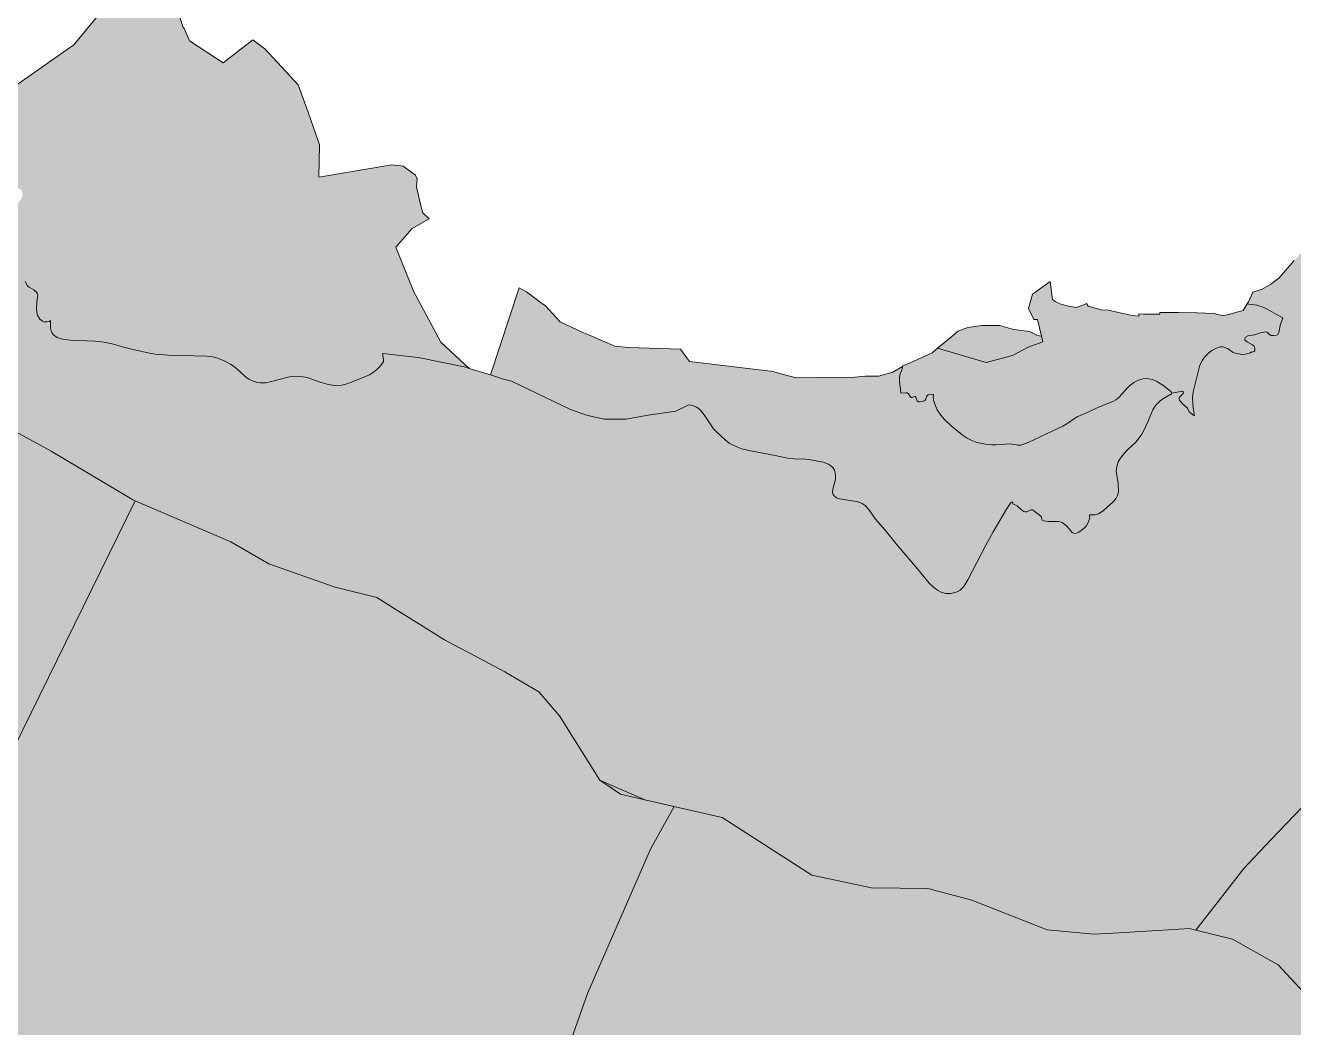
# Model space of a CAD drawing. Header units: metres. Extents: x 541853 to 549675, y 1832829 to 1845715.
# Drawn here: x 545333 to 546346, y 1841364 to 1842165 of the extents above; entities that cross this region are included whole.
import ezdxf

# ---------------------------------------------------------------- set-up
doc = ezdxf.new("R2010")
doc.units = ezdxf.units.M
doc.header["$MEASUREMENT"] = 0
doc.layers.add('1', color=7, linetype='Continuous', lineweight=0)

msp = doc.modelspace()

# ---------------------------------------------------------------- hatches: boundary and pattern name
at = {"layer": '1', "linetype": 'Continuous', "lineweight": 0}
for color, points in [(107, [(546186.93, 1841438.715), (546149.43, 1841442.135), (546089.22, 1841466.015), (546054, 1841475.105), (546009.12, 1841475.675), (545961.39, 1841485.905), (545889.81, 1841531.955), (545827.89, 1841546.175), (545808.57, 1841550.72), (545792.07, 1841561.865), (545759.7, 1841613.255), (545743.14, 1841632.515), (545715.93, 1841648.535), (545687.58, 1841663.625), (545679.24, 1841668.05), (545667.87, 1841674.095), (545648.58, 1841686.095), (545625.51, 1841700.48), (545624.4, 1841701.185), (545618.82, 1841704.65), (545613.66, 1841707.86), (545580.42, 1841716.065), (545578.77, 1841716.65), (545527.35, 1841734.875), (545496.93, 1841752.575), (545420.52, 1841785.245), (545419.2, 1841785.8), (545353.35, 1841825.085), (545299.65, 1841854.395), (545283.63, 1841870.505), (545280.45, 1841873.7), (545269.89, 1841884.335), (545261.85, 1841894.145), (545262.27, 1841894.58), (545264.04, 1841898.255), (545264.7, 1841900.595), (545264.22, 1841901.855), (545262.81, 1841903.415), (545262, 1841905.125), (545261.28, 1841907.945), (545261.73, 1841908.875), (545263.23, 1841909.565), (545270.01, 1841910.63), (545271.99, 1841911.395), (545273.22, 1841912.46), (545276.28, 1841915.955), (545277.09, 1841917.095), (545278.08, 1841919.36), (545279.07, 1841920.065), (545279.76, 1841920.17), (545281.38, 1841919.81), (545285.91, 1841916.84), (545290.02, 1841923.905), (545294.43, 1841929.425), (545296.5, 1841933.955), (545298.48, 1841937.075), (545299.59, 1841940.015), (545300.58, 1841944.665), (545301.75, 1841947.965), (545305.59, 1841955.615), (545307.81, 1841958.195), (545309.34, 1841959.38), (545315.43, 1841961.045), (545317.2, 1841962.065), (545319.93, 1841964.495), (545320.92, 1841963.19), (545321.88, 1841962.785), (545327.28, 1841962.365), (545331.72, 1841961.525), (545332.56, 1841960.655), (545334.57, 1841957.13), (545335.98, 1841956.05), (545339.64, 1841953.995), (545341.65, 1841951.985), (545342.49, 1841950.725), (545342.82, 1841949.6), (545342.01, 1841944.29), (545341.74, 1841939.415), (545341.89, 1841935.575), (545342.43, 1841933.79), (545344.44, 1841930.565), (545346.6, 1841928.885), (545347.8, 1841928.465), (545350.32, 1841928.315), (545352.18, 1841928.765), (545352.84, 1841929.32), (545352.84, 1841924.775), (545352.96, 1841923.365), (545353.56, 1841921.055), (545354.34, 1841919.405), (545355.45, 1841917.98), (545358.36, 1841915.925), (545362.65, 1841914.485), (545368.59, 1841913.765), (545388.63, 1841912.85), (545395.8, 1841912.07), (545402.13, 1841910.795), (545411.61, 1841908.11), (545420.1, 1841906.04), (545431.98, 1841903.37), (545436.57, 1841902.605), (545447.31, 1841901.765), (545477.67, 1841900.895), (545482.29, 1841900.385), (545485.11, 1841899.785), (545491.86, 1841897.28), (545497.35, 1841894.25), (545501.52, 1841891.04), (545508.54, 1841884.575), (545511.51, 1841882.43), (545514.93, 1841880.855), (545518.2, 1841879.97), (545520.57, 1841879.655), (545524.86, 1841879.73), (545529.84, 1841880.555), (545542.68, 1841884.215), (545545.89, 1841884.785), (545550.27, 1841884.965), (545554.74, 1841884.5), (545558.07, 1841883.78), (545567.73, 1841880.435), (545574.96, 1841878.32), (545580.3, 1841877.585), (545585.64, 1841877.795), (545589.03, 1841878.53), (545593.38, 1841880), (545603.34, 1841884.005), (545607.84, 1841886.12), (545611.02, 1841888.115), (545613.72, 1841890.215), (545616.54, 1841892.945), (545618.37, 1841895.27), (545618.94, 1841896.65), (545619.03, 1841898.12), (545618.31, 1841902.965), (545646.78, 1841899.92), (545684.85, 1841892.045), (545687.67, 1841891.16), (545704.59, 1841885.865), (545715.06, 1841882.595), (545721.42, 1841881.035), (545761.41, 1841861.715), (545768.43, 1841858.31), (545781.21, 1841853.615), (545795.52, 1841850.51), (545813.04, 1841850.54), (545830.5, 1841853.705), (545840.01, 1841855.055), (545852.73, 1841856.87), (545863.02, 1841861.97), (545865.06, 1841861.625), (545867.37, 1841860.935), (545869.47, 1841860.035), (545872.26, 1841858.085), (545875.47, 1841854.125), (545882.94, 1841842.89), (545885.1, 1841840.445), (545892.06, 1841833.89), (545895.33, 1841831.475), (545898.06, 1841829.915), (545901.45, 1841828.37), (545905.56, 1841826.945), (545910.93, 1841825.535), (545932.17, 1841821.485), (545941.89, 1841819.385), (545947.08, 1841818.71), (545956.35, 1841818.53), (545960.7, 1841818.08), (545970.48, 1841816.19), (545974.68, 1841814.63), (545976.45, 1841813.46), (545978.19, 1841811.795), (545979.42, 1841809.875), (545980.14, 1841807.745), (545980.38, 1841805.495), (545980.2, 1841802.51), (545978.25, 1841794.605), (545978.04, 1841792.175), (545978.55, 1841790.225), (545979.24, 1841789.175), (545981.19, 1841787.705), (545983.5, 1841786.895), (545998.53, 1841784.375), (546001.53, 1841783.205), (546004.11, 1841781.48), (546006.87, 1841778.435), (546012.33, 1841770.575), (546020.07, 1841761.845), (546028.8, 1841750.79), (546045.84, 1841730.99), (546055.14, 1841719.425), (546058.8, 1841715.9), (546061.86, 1841713.71), (546064.89, 1841712.105), (546068.34, 1841711.145), (546072.48, 1841711.175), (546077.49, 1841712.495), (546079.83, 1841713.845), (546082.77, 1841716.83), (546086.07, 1841722.155), (546100.35, 1841749.665), (546106.32, 1841760.555), (546117.03, 1841778.705), (546120.09, 1841783.295), (546120.99, 1841784.075), (546122.1, 1841784.045), (546122.13, 1841782.935), (546125.49, 1841781.27), (546129.24, 1841777.775), (546130.92, 1841776.665), (546131.97, 1841776.395), (546133.23, 1841776.425), (546136.56, 1841778.075), (546137.7, 1841777.94), (546138.48, 1841777.535), (546144.54, 1841772.975), (546144.87, 1841772.375), (546145.17, 1841770.29), (546145.62, 1841769.645), (546146.7, 1841769.12), (546150.54, 1841768.67), (546158.46, 1841768.595), (546159.66, 1841768.49), (546161.55, 1841767.875), (546165.06, 1841765.325), (546169.53, 1841760.015), (546171.33, 1841759.205), (546172.89, 1841759.325), (546174.75, 1841760.135), (546176.79, 1841761.425), (546179.13, 1841763.375), (546180.57, 1841764.995), (546182.22, 1841767.815), (546183.39, 1841770.905), (546183.57, 1841772.195), (546183.42, 1841772.735), (546183.27, 1841774.07), (546187.95, 1841773.965), (546190.62, 1841774.97), (546194.13, 1841777.355), (546197.67, 1841780.355), (546201.6, 1841783.865), (546204.24, 1841786.895), (546205.8, 1841789.58), (546206.61, 1841792.31), (546206.22, 1841799.165), (546204.75, 1841808.885), (546205.08, 1841812.695), (546206.31, 1841816.385), (546208.14, 1841819.265), (546210.75, 1841822.76), (546213.81, 1841826.12), (546220.5, 1841832.525), (546225.12, 1841838.435), (546226.83, 1841841.525), (546230.01, 1841848.485), (546233.04, 1841856.135), (546234, 1841858.115), (546236.19, 1841861.475), (546239.88, 1841865.255), (546242.55, 1841867.1), (546247.65, 1841869.965), (546248.91, 1841870.865), (546249.21, 1841871.45), (546257.52, 1841872.815), (546258.27, 1841872.5), (546258.33, 1841871.6), (546258.12, 1841871.075), (546255.66, 1841868.675), (546254.97, 1841867.565), (546254.88, 1841866.935), (546255.18, 1841865.735), (546257.58, 1841862.93), (546261.57, 1841859.315), (546262.86, 1841856.525), (546266.79, 1841853.525), (546267.36, 1841853.3), (546266.37, 1841857.905), (546265.8, 1841862.63), (546265.71, 1841867.865), (546266.25, 1841872.53), (546271.47, 1841893.785), (546273.51, 1841897.82), (546275.31, 1841900.04), (546278.94, 1841903.805), (546281.1, 1841905.545), (546285.33, 1841907.615), (546288.12, 1841908.395), (546290.22, 1841908.305), (546291.57, 1841907.9), (546293.52, 1841906.925), (546298.11, 1841903.97), (546299.82, 1841903.31), (546303.75, 1841902.485), (546306.57, 1841902.365), (546309.18, 1841902.785), (546311.79, 1841903.7), (546312.75, 1841904.345), (546313.68, 1841904.195), (546314.85, 1841904.72), (546315.42, 1841905.575), (546315.57, 1841906.745), (546315.3, 1841908.005), (546314.55, 1841909.205), (546313.53, 1841910.105), (546309.24, 1841912.355), (546307.5, 1841913.735), (546307.35, 1841914.965), (546308.07, 1841916.135), (546309.9, 1841917.29), (546315.3, 1841917.875), (546319.89, 1841919.615), (546323.88, 1841920.365), (546325.35, 1841920.14), (546327.18, 1841918.22), (546328.62, 1841917.455), (546330.36, 1841917.335), (546332.82, 1841917.755), (546333.81, 1841918.28), (546334.65, 1841919.78), (546335.82, 1841925.525), (546337.71, 1841931.585), (546332.79, 1841934.165), (546325.23, 1841938.635), (546322.17, 1841940.105), (546316.95, 1841941.74), (546310.59, 1841942.61), (546309.36, 1841942.685), (546310.44, 1841944.455), (546313.95, 1841952.195), (546321.27, 1841954.475), (546328.2, 1841958.435), (546334.92, 1841963.655), (546346.98, 1841977.305), (546354.87, 1841986.305), (546364.59, 1841996.295), (546375.03, 1842008.415), (546383.94, 1842002.745), (546396.54, 1841997.375), (546410.52, 1841996.625), (546424.83, 1842014.865), (546425.64, 1842016.515), (546428.55, 1842020.7), (546432.63, 1842027.075), (546429.15, 1842030.825), (546424.95, 1842034.53), (546425.19, 1842035.565), (546426.33, 1842035.385), (546430.11, 1842034.005), (546435.15, 1842031.305), (546436.23, 1842032.34), (546444.24, 1842041.7), (546451.86, 1842053.19), (546458.52, 1842061.245), (546462.09, 1842070.125), (546466.92, 1842076.005), (546474.66, 1842082.71), (546480.57, 1842087.675), (546483.9, 1842093.165), (546479.61, 1842096.96), (546474.6, 1842097.845), (546470.55, 1842098.715), (546461.82, 1842101.7), (546455.94, 1842107.235), (546452.67, 1842108.84), (546447.15, 1842109.26), (546444.63, 1842106.74), (546446.67, 1842147.795), (546450.06, 1842147.135), (546455.61, 1842147.825), (546462.42, 1842157.26), (546473.22, 1842154.365), (546476.01, 1842164.055), (546470.79, 1842170.34), (546471.48, 1842172.005), (546472.53, 1842178.065), (546470.94, 1842189.36), (546470.91, 1842195.765), (546474.3, 1842207.825), (546476.34, 1842213.135), (546479.13, 1842221.055), (546488.85, 1842224.955), (546496.38, 1842227.175), (546504.51, 1842228.045), (546511.47, 1842227.925), (546516.99, 1842230.565), (546519.06, 1842232.68), (546523.17, 1842235.83), (546527.79, 1842243.675), (546529.17, 1842254.64), (546591.54, 1842260.94), (546603.18, 1842260.565), (546614.55, 1842262.995), (546632.19, 1842267.825), (546648.87, 1842275.805), (546661.68, 1842280.41), (546675.96, 1842284.835), (546691.44, 1842288.81), (546706.5, 1842295.455), (546719.34, 1842301.65), (546734.82, 1842310.725), (546750.96, 1842320.25), (546773.4, 1842334.965), (546793.53, 1842344.85), (546811.14, 1842350.775), (546825.87, 1842355.275), (546844.32, 1842359.235), (546855.09, 1842361.395), (546853.74, 1842357.735), (546840.81, 1842322.305), (546749.94, 1842116.985), (546647.28, 1842000), (546595.86, 1841917.59), (546503.19, 1841809.785), (546457.32, 1841736.675), (546409.65, 1841661.795), (546397.59, 1841639.13), (546393.96, 1841626.95), (546383.97, 1841593.635), (546374.88, 1841568.615), (546353.28, 1841540.19), (546328.26, 1841514.045), (546306.69, 1841491.29), (546297.33, 1841479.305), (546268.23, 1841441.985), (546263.07, 1841443.26), (546246.54, 1841442.27), (546237.48, 1841441.73), (546206.7, 1841439.9)]), (92, [(545580.3, 1841877.585), (545574.96, 1841878.32), (545567.73, 1841880.435), (545558.07, 1841883.78), (545554.74, 1841884.5), (545550.27, 1841884.965), (545545.89, 1841884.785), (545542.68, 1841884.215), (545529.84, 1841880.555), (545524.86, 1841879.73), (545520.57, 1841879.655), (545518.2, 1841879.97), (545514.93, 1841880.855), (545511.51, 1841882.43), (545508.54, 1841884.575), (545501.52, 1841891.04), (545497.35, 1841894.25), (545491.86, 1841897.28), (545485.11, 1841899.785), (545482.29, 1841900.385), (545477.67, 1841900.895), (545447.31, 1841901.765), (545436.57, 1841902.605), (545431.98, 1841903.37), (545420.1, 1841906.04), (545411.61, 1841908.11), (545402.13, 1841910.795), (545395.8, 1841912.07), (545388.63, 1841912.85), (545368.59, 1841913.765), (545362.65, 1841914.485), (545358.36, 1841915.925), (545355.45, 1841917.98), (545354.34, 1841919.405), (545353.56, 1841921.055), (545352.96, 1841923.365), (545352.84, 1841924.775), (545352.84, 1841929.32), (545352.18, 1841928.765), (545350.32, 1841928.315), (545347.8, 1841928.465), (545346.6, 1841928.885), (545344.44, 1841930.565), (545342.43, 1841933.79), (545341.89, 1841935.575), (545341.74, 1841939.415), (545342.01, 1841944.29), (545342.82, 1841949.6), (545342.49, 1841950.725), (545341.65, 1841951.985), (545339.64, 1841953.995), (545335.98, 1841956.05), (545334.57, 1841957.13), (545332.56, 1841960.655), (545331.72, 1841961.525), (545327.28, 1841962.365), (545321.88, 1841962.785), (545320.92, 1841963.19), (545319.93, 1841964.495), (545320.35, 1841966.175), (545322.3, 1841969.445), (545322.27, 1841970.375), (545321.01, 1841970.525), (545314.35, 1841967.63), (545313.42, 1841967.555), (545312.97, 1841968.095), (545312.97, 1841972.265), (545312.73, 1841974.635), (545311.89, 1841976.42), (545310.48, 1841977.515), (545308.86, 1841978.295), (545307.39, 1841978.385), (545304.06, 1841978.1), (545304.63, 1841978.565), (545305.02, 1841979.465), (545305.56, 1841982.36), (545305.5, 1841985.48), (545304.66, 1841993.34), (545304.72, 1841995.365), (545305.14, 1841997.255), (545305.8, 1841998.695), (545313.15, 1842007.575), (545320.17, 1842014.535), (545324.82, 1842020.67), (545328.54, 1842025.095), (545329.5, 1842026.475), (545330.16, 1842027.9), (545330.61, 1842030.24), (545330.61, 1842031.53), (545329.8, 1842033.63), (545328.69, 1842034.545), (545327.52, 1842034.875), (545321.43, 1842035.175), (545317.23, 1842036.165), (545315.34, 1842036.885), (545312.43, 1842038.46), (545310.51, 1842040.095), (545309.43, 1842041.595), (545308.02, 1842045.135), (545306.67, 1842051.075), (545306.01, 1842056.07), (545305.47, 1842064.08), (545305.02, 1842067.26), (545304.27, 1842070.38), (545302.86, 1842074.07), (545301.33, 1842076.59), (545299.2, 1842079.245), (545297.4, 1842081), (545295.96, 1842082.11), (545294.97, 1842082.485), (545296.11, 1842083.235), (545297.7, 1842085.125), (545300.64, 1842090.075), (545302.23, 1842093.99), (545304.78, 1842102.705), (545305.86, 1842105.285), (545307.33, 1842107.73), (545309.52, 1842109.785), (545313.12, 1842112.08), (545314.8, 1842113.175), (545318.46, 1842116.325), (545321.7, 1842114.885), (545371.5, 1842149.835), (545398.26, 1842182.055), (545399.34, 1842183.015), (545432.82, 1842194.325), (545441.7, 1842190.425), (545445.39, 1842188.805), (545452.86, 1842182.685), (545458.92, 1842163.875), (545459.88, 1842163.065), (545463.93, 1842153.18), (545490.81, 1842135.465), (545514.75, 1842153.825), (545524.14, 1842146.655), (545550.99, 1842118.005), (545558.76, 1842096.06), (545567.22, 1842072.225), (545568, 1842070.005), (545567.31, 1842044.055), (545625.69, 1842053.82), (545627.55, 1842053.595), (545634.69, 1842052.755), (545644.62, 1842045.615), (545646.06, 1842042.645), (545645.55, 1842036.435), (545649.12, 1842020.085), (545650.38, 1842015.585), (545655.63, 1842010.785), (545642.01, 1842003), (545628.99, 1841988), (545643, 1841953.005), (545664.99, 1841911.995), (545687.67, 1841891.16), (545684.85, 1841892.045), (545646.78, 1841899.92), (545618.31, 1841902.965), (545619.03, 1841898.12), (545618.94, 1841896.65), (545618.37, 1841895.27), (545616.54, 1841892.945), (545613.72, 1841890.215), (545611.02, 1841888.115), (545607.84, 1841886.12), (545603.34, 1841884.005), (545593.38, 1841880), (545589.03, 1841878.53), (545585.64, 1841877.795)]), (92, [(546068.34, 1841711.145), (546064.89, 1841712.105), (546061.86, 1841713.71), (546058.8, 1841715.9), (546055.14, 1841719.425), (546045.84, 1841730.99), (546028.8, 1841750.79), (546020.07, 1841761.845), (546012.33, 1841770.575), (546006.87, 1841778.435), (546004.11, 1841781.48), (546001.53, 1841783.205), (545998.53, 1841784.375), (545983.5, 1841786.895), (545981.19, 1841787.705), (545979.24, 1841789.175), (545978.55, 1841790.225), (545978.04, 1841792.175), (545978.25, 1841794.605), (545980.2, 1841802.51), (545980.38, 1841805.495), (545980.14, 1841807.745), (545979.42, 1841809.875), (545978.19, 1841811.795), (545976.45, 1841813.46), (545974.68, 1841814.63), (545970.48, 1841816.19), (545960.7, 1841818.08), (545956.35, 1841818.53), (545947.08, 1841818.71), (545941.89, 1841819.385), (545932.17, 1841821.485), (545910.93, 1841825.535), (545905.56, 1841826.945), (545901.45, 1841828.37), (545898.06, 1841829.915), (545895.33, 1841831.475), (545892.06, 1841833.89), (545885.1, 1841840.445), (545882.94, 1841842.89), (545875.47, 1841854.125), (545872.26, 1841858.085), (545869.47, 1841860.035), (545867.37, 1841860.935), (545865.06, 1841861.625), (545863.02, 1841861.97), (545852.73, 1841856.87), (545840.01, 1841855.055), (545830.5, 1841853.705), (545813.04, 1841850.54), (545795.52, 1841850.51), (545781.21, 1841853.615), (545768.43, 1841858.31), (545761.41, 1841861.715), (545721.42, 1841881.035), (545715.06, 1841882.595), (545704.59, 1841885.865), (545727.45, 1841955.675), (545733.39, 1841952.255), (545744.31, 1841944.23), (545748.6, 1841941.065), (545760.3, 1841928.315), (545778.99, 1841919.69), (545784.33, 1841917.32), (545804.04, 1841908.935), (545814.84, 1841907.825), (545856.45, 1841906.415), (545863.65, 1841896.785), (545930.37, 1841888.535), (545931.78, 1841888.16), (545949, 1841883.555), (545964.81, 1841883.915), (545995.74, 1841884.185), (546004.11, 1841885.025), (546009.09, 1841885.025), (546014.61, 1841885.025), (546026.19, 1841888.115), (546033.81, 1841892.6), (546033.48, 1841890.5), (546031.86, 1841885.925), (546031.5, 1841883.285), (546031.53, 1841880.435), (546032.31, 1841874.66), (546032.49, 1841871.45), (546036.24, 1841871.69), (546037.53, 1841871.48), (546038.64, 1841870.775), (546039.9, 1841868.585), (546040.68, 1841867.985), (546041.61, 1841867.895), (546043.44, 1841868.705), (546044.07, 1841868.69), (546044.52, 1841868.195), (546045.6, 1841865.225), (546046.32, 1841864.52), (546047.16, 1841864.295), (546049.89, 1841864.655), (546051.78, 1841865.525), (546052.56, 1841866.695), (546053.43, 1841868.885), (546054.45, 1841870.085), (546056.16, 1841870.565), (546058.59, 1841870.31), (546058.44, 1841868.435), (546058.71, 1841865.825), (546059.64, 1841862.435), (546061.68, 1841857.905), (546064.38, 1841853.75), (546067.41, 1841850.255), (546072.87, 1841845.17), (546081.54, 1841838.105), (546085.68, 1841835.345), (546089.16, 1841833.545), (546093.24, 1841832.015), (546100.32, 1841830.485), (546105.18, 1841830.02), (546108.57, 1841829.99), (546120.09, 1841830.74), (546126.36, 1841829.66), (546128.25, 1841829.765), (546130.11, 1841830.185), (546134.94, 1841832.165), (546161.97, 1841844.915), (546165.21, 1841846.745), (546171.33, 1841851.2), (546174.03, 1841852.805), (546182.79, 1841856.285), (546189.93, 1841859.87), (546202.59, 1841864.985), (546204.3, 1841866.005), (546206.97, 1841868.12), (546209.01, 1841870.145), (546212.91, 1841874.735), (546215.4, 1841877.165), (546218.79, 1841879.745), (546222.48, 1841881.785), (546225.87, 1841882.85), (546228.21, 1841883.075), (546230.58, 1841882.91), (546233.55, 1841882.16), (546237.06, 1841880.66), (546241.92, 1841877.795), (546245.52, 1841875.14), (546248.46, 1841872.425), (546249.21, 1841871.45), (546248.91, 1841870.865), (546247.65, 1841869.965), (546242.55, 1841867.1), (546239.88, 1841865.255), (546236.19, 1841861.475), (546234, 1841858.115), (546233.04, 1841856.135), (546230.01, 1841848.485), (546226.83, 1841841.525), (546225.12, 1841838.435), (546220.5, 1841832.525), (546213.81, 1841826.12), (546210.75, 1841822.76), (546208.14, 1841819.265), (546206.31, 1841816.385), (546205.08, 1841812.695), (546204.75, 1841808.885), (546206.22, 1841799.165), (546206.61, 1841792.31), (546205.8, 1841789.58), (546204.24, 1841786.895), (546201.6, 1841783.865), (546197.67, 1841780.355), (546194.13, 1841777.355), (546190.62, 1841774.97), (546187.95, 1841773.965), (546183.27, 1841774.07), (546183.42, 1841772.735), (546183.57, 1841772.195), (546183.39, 1841770.905), (546182.22, 1841767.815), (546180.57, 1841764.995), (546179.13, 1841763.375), (546176.79, 1841761.425), (546174.75, 1841760.135), (546172.89, 1841759.325), (546171.33, 1841759.205), (546169.53, 1841760.015), (546165.06, 1841765.325), (546161.55, 1841767.875), (546159.66, 1841768.49), (546158.46, 1841768.595), (546150.54, 1841768.67), (546146.7, 1841769.12), (546145.62, 1841769.645), (546145.17, 1841770.29), (546144.87, 1841772.375), (546144.54, 1841772.975), (546138.48, 1841777.535), (546137.7, 1841777.94), (546136.56, 1841778.075), (546133.23, 1841776.425), (546131.97, 1841776.395), (546130.92, 1841776.665), (546129.24, 1841777.775), (546125.49, 1841781.27), (546122.13, 1841782.935), (546122.1, 1841784.045), (546120.99, 1841784.075), (546120.09, 1841783.295), (546117.03, 1841778.705), (546106.32, 1841760.555), (546100.35, 1841749.665), (546086.07, 1841722.155), (546082.77, 1841716.83), (546079.83, 1841713.845), (546077.49, 1841712.495), (546072.48, 1841711.175)]), (53, [(546100.83, 1841895.81), (546061.86, 1841907.195), (546073.17, 1841916.585), (546078.21, 1841920.8), (546086.13, 1841923.905), (546097.29, 1841925.435), (546111.6, 1841925.39), (546118.83, 1841923.35), (546122.76, 1841922.24), (546135.48, 1841920.635), (546141.87, 1841917.5), (546144.87, 1841916.855), (546146.01, 1841912.31), (546134.22, 1841908.095), (546121.71, 1841901.405)]), (31, [(545117.34, 1841341.35), (545099.55, 1841350.26), (545100.27, 1841351.49), (545100.99, 1841353.485), (545101.35, 1841355.585), (545101.2, 1841359.515), (545100.15, 1841363.58), (545098.29, 1841368.14), (545095.71, 1841372.64), (545093.22, 1841376.135), (545091.66, 1841378.325), (545085.39, 1841386.155), (545081.28, 1841390.61), (545075.25, 1841396.565), (545071.59, 1841400.735), (545061.27, 1841414.745), (545057.58, 1841420.595), (545054.01, 1841428.11), (545048.94, 1841440.485), (545043.21, 1841451.39), (545039.67, 1841456.805), (545036.16, 1841461.515), (545032.29, 1841466.06), (545028.06, 1841470.395), (545022.3, 1841475.525), (545015.43, 1841480.775), (545008.83, 1841485.29), (544997.79, 1841492.1), (544975.02, 1841504.715), (544944.69, 1841520.735), (544931.91, 1841526.96), (544927.29, 1841529.525), (544923.51, 1841532.045), (544919.01, 1841535.66), (544914.93, 1841539.575), (544894.83, 1841561.955), (544886.91, 1841569.755), (544879.23, 1841575.875), (544872.69, 1841580.66), (544867.29, 1841584.005), (544857.99, 1841589.15), (544856.49, 1841589.975), (544850.76, 1841593.665), (544845.69, 1841597.985), (544843.14, 1841600.925), (544841.85, 1841602.755), (544839.93, 1841606.265), (544838.46, 1841610.12), (544837.26, 1841615.505), (544836.99, 1841617.995), (544836.78, 1841623.17), (544837.02, 1841629.185), (544837.47, 1841634), (544838.73, 1841641.65), (544840.26, 1841647.83), (544845.15, 1841663.94), (544850.28, 1841684.745), (544853.25, 1841694.945), (544856.1, 1841702.865), (544859.16, 1841709.765), (544863.06, 1841716.875), (544866.66, 1841722.305), (544872.9, 1841729.97), (544879.14, 1841736.195), (544892.31, 1841747.835), (544902.18, 1841755.755), (544906.05, 1841758.53), (544913.67, 1841763), (544918.56, 1841765.325), (544922.34, 1841766.675), (544925.13, 1841767.245), (544926.99, 1841767.35), (544929.42, 1841767.155), (544932.51, 1841766.315), (544934.58, 1841765.085), (544935.66, 1841764.035), (544937.31, 1841761.725), (544948.68, 1841742.765), (544957.32, 1841727.405), (544958.49, 1841725.41), (544962.87, 1841718.015), (544978.47, 1841694.84), (544993.29, 1841669.865), (544996.56, 1841665.455), (545001.66, 1841659.515), (545006.85, 1841654.31), (545016.75, 1841645.805), (545025.48, 1841639.595), (545029.68, 1841637.24), (545033.49, 1841636.13), (545037.45, 1841635.95), (545043.24, 1841636.625), (545048.82, 1841638.035), (545052.36, 1841639.355), (545055.9, 1841641.065), (545065.65, 1841647.065), (545079.42, 1841657.085), (545086.17, 1841661.69), (545095.95, 1841668.11), (545113.65, 1841679.165), (545121.63, 1841684.955), (545134.77, 1841695.215), (545145.24, 1841704.095), (545151.21, 1841710.335), (545155.08, 1841715.195), (545158.2, 1841719.665), (545167.98, 1841736.18), (545171.25, 1841739.885), (545174.52, 1841742.705), (545178.24, 1841745.225), (545182.2, 1841747.415), (545187.21, 1841749.485), (545196.96, 1841752.44), (545201.58, 1841754.285), (545205.45, 1841756.385), (545208.21, 1841758.65), (545209.77, 1841760.465), (545211.03, 1841762.46), (545212.14, 1841764.995), (545212.71, 1841767.275), (545213.16, 1841772.645), (545212.86, 1841783.535), (545213.04, 1841787.03), (545213.82, 1841792.265), (545214.99, 1841797.65), (545217, 1841804.085), (545219.64, 1841811.09), (545223.3, 1841818.125), (545227.26, 1841823.705), (545230.26, 1841827.065), (545233.08, 1841829.795), (545239.5, 1841834.925), (545246.58, 1841839.65), (545254.68, 1841844.345), (545264.13, 1841848.845), (545264.94, 1841849.235), (545273.1, 1841852.265), (545280.18, 1841854.215), (545283.69, 1841854.77), (545287.02, 1841854.935), (545290.26, 1841854.74), (545291.58, 1841854.425), (545293.14, 1841854.83), (545294.25, 1841856.39), (545295.12, 1841856.585), (545295.72, 1841856.33), (545296.44, 1841854.8), (545297.82, 1841853.495), (545300.34, 1841852.28), (545303.7, 1841852.16), (545299.65, 1841854.38), (545299.56, 1841854.47), (545283.63, 1841870.505), (545299.65, 1841854.395), (545353.35, 1841825.085), (545419.2, 1841785.8), (545420.52, 1841785.245), (545240.04, 1841417.445)]), (31, [(545574.03, 1841202.495), (545557.29, 1841204.22), (545449.62, 1841215.275), (545338.86, 1841250.45), (545195.22, 1841302.35), (545117.34, 1841341.35), (545240.04, 1841417.445), (545420.52, 1841785.245), (545496.93, 1841752.575), (545527.35, 1841734.875), (545578.77, 1841716.65), (545580.42, 1841716.065), (545613.66, 1841707.86), (545618.82, 1841704.65), (545624.4, 1841701.185), (545625.51, 1841700.48), (545648.58, 1841686.095), (545667.87, 1841674.095), (545679.24, 1841668.05), (545687.58, 1841663.625), (545715.93, 1841648.535), (545743.14, 1841632.515), (545759.7, 1841613.255), (545792.07, 1841561.865), (545804.19, 1841553.675), (545808.57, 1841550.72), (545827.89, 1841546.175), (545851.26, 1841540.805), (545832.36, 1841506.815), (545782.17, 1841391.285), (545754.69, 1841313.465), (545661.33, 1841254.065)]), (92, [(547124.49, 1841056.125), (546989.07, 1841061.54), (546903.09, 1841088), (546883.26, 1841127.675), (546817.11, 1841121.06), (546800.55, 1841165.28), (546797.28, 1841173.98), (546737.76, 1841200.425), (546709.26, 1841272.62), (546652.68, 1841320.02), (546580.8, 1841353.665), (546577.05, 1841355.405), (546529.17, 1841328.405), (546462.54, 1841241.915), (546460.71, 1841244.9), (546408.9, 1841329.635), (546368.16, 1841377.305), (546334.08, 1841414.25), (546297.72, 1841434.725), (546268.23, 1841441.985), (546297.33, 1841479.305), (546306.69, 1841491.29), (546328.26, 1841514.045), (546353.28, 1841540.19), (546374.88, 1841568.615), (546383.97, 1841593.635), (546393.96, 1841626.95), (546474.15, 1841543.865), (546564.57, 1841450.205), (546576, 1841409.165), (546631.77, 1841390.07), (546737.19, 1841330.145), (546740.13, 1841255.73), (546842.34, 1841166.765), (546886.86, 1841149.56), (547050.21, 1841086.41)]), (53, [(545827.89, 1841546.175), (545808.57, 1841550.72), (545792.07, 1841561.865)]), (53, [(544988.52, 1840841.115), (545001.72, 1840845.42), (545001.12, 1840845.225), (544994.97, 1840846.38), (544993.2, 1840847.58), (544990.23, 1840848.48), (544986.78, 1840850.79), (544984.86, 1840853.055), (544986.87, 1840855.035), (544987.38, 1840856.1), (544987.5, 1840857.075), (544988.82, 1840856.985), (544991.22, 1840857.6), (544998.42, 1840860.99), (545007.09, 1840866.48), (545011.65, 1840870.095), (545014.17, 1840872.705), (545016.51, 1840875.945), (545022.9, 1840888.395), (545025.81, 1840892.85), (545030.19, 1840897.575), (545035.65, 1840902.015), (545041.41, 1840905.795), (545069.07, 1840921.905), (545092.65, 1840933.62), (545100.18, 1840937.145), (545109.75, 1840940.85), (545124.15, 1840945.08), (545133.18, 1840946.805), (545140.86, 1840947.255), (545145.39, 1840946.985), (545149.65, 1840946.385), (545155.32, 1840944.825), (545159.46, 1840942.665), (545166.51, 1840937.34), (545169.9, 1840935.795), (545173.56, 1840934.925), (545178.48, 1840934.415), (545183.13, 1840934.295), (545187.45, 1840934.64), (545190.84, 1840935.225), (545196.45, 1840936.905), (545201.25, 1840939.095), (545205.69, 1840941.795), (545208.78, 1840944.405), (545210.37, 1840946.22), (545219.46, 1840940.715), (545266.5, 1840987.665), (545333.25, 1840995.615), (545435.37, 1840995.84), (545568.9, 1840992.225), (545596.38, 1841000.085), (545584.41, 1841085.93), (545552.79, 1841175.645), (545557.29, 1841204.22), (545574.03, 1841202.495), (545661.33, 1841254.065), (545754.69, 1841313.465), (545782.17, 1841391.285), (545832.36, 1841506.815), (545851.26, 1841540.805), (545827.89, 1841546.175), (545889.81, 1841531.955), (545961.39, 1841485.905), (546009.12, 1841475.675), (546054, 1841475.105), (546089.22, 1841466.015), (546149.43, 1841442.135), (546186.93, 1841438.715), (546206.7, 1841439.9), (546237.48, 1841441.73), (546246.54, 1841442.27), (546263.07, 1841443.26), (546268.23, 1841441.985), (546297.72, 1841434.725), (546334.08, 1841414.25), (546368.16, 1841377.305), (546408.9, 1841329.635), (546460.71, 1841244.9), (546462.54, 1841241.915), (546439.86, 1841231.22), (546433.11, 1841224.575), (546397.74, 1841209.515), (546300.18, 1841155.905), (546194.07, 1841138.025), (546149.31, 1841103.345), (546086.94, 1841075.115), (546041.64, 1841077.35), (545979.27, 1841077.335), (545890.17, 1841052.105), (545818.14, 1841015.685), (545758.02, 1841000.085), (545747.25, 1840999.545), (545615.64, 1840993.005), (545508.69, 1840987.77), (545378.16, 1840968.66), (545281.95, 1840900.575), (545187.75, 1840898.445), (545113.35, 1840877.775), (545067, 1840864.62), (545018.01, 1840850.715)])]:
    msp.add_hatch(color=color, dxfattribs=at).paths.add_polyline_path(points)
h = msp.add_hatch(dxfattribs=at)
h.set_pattern_fill('ANSI33', color=188, scale=10, style=0)
h.paths.add_polyline_path([(546126.36, 1841829.66), (546120.09, 1841830.74), (546108.57, 1841829.99), (546105.18, 1841830.02), (546100.32, 1841830.485), (546093.24, 1841832.015), (546089.16, 1841833.545), (546085.68, 1841835.345), (546081.54, 1841838.105), (546072.87, 1841845.17), (546067.41, 1841850.255), (546064.38, 1841853.75), (546061.68, 1841857.905), (546059.64, 1841862.435), (546058.71, 1841865.825), (546058.44, 1841868.435), (546058.59, 1841870.31), (546056.16, 1841870.565), (546054.45, 1841870.085), (546053.43, 1841868.885), (546052.56, 1841866.695), (546051.78, 1841865.525), (546049.89, 1841864.655), (546047.16, 1841864.295), (546046.32, 1841864.52), (546045.6, 1841865.225), (546044.52, 1841868.195), (546044.07, 1841868.69), (546043.44, 1841868.705), (546041.61, 1841867.895), (546040.68, 1841867.985), (546039.9, 1841868.585), (546038.64, 1841870.775), (546037.53, 1841871.48), (546036.24, 1841871.69), (546032.49, 1841871.45), (546032.31, 1841874.66), (546031.53, 1841880.435), (546031.5, 1841883.285), (546031.86, 1841885.925), (546033.48, 1841890.5), (546033.81, 1841892.6), (546033.93, 1841893.245), (546036.39, 1841894.115), (546037.02, 1841894.355), (546057.66, 1841903.67), (546061.86, 1841907.195), (546100.83, 1841895.81), (546121.71, 1841901.405), (546134.22, 1841908.095), (546146.01, 1841912.31), (546144.87, 1841916.855), (546141.63, 1841930.175), (546138.72, 1841930.115), (546134.64, 1841939.025), (546137.85, 1841950.395), (546151.92, 1841960.55), (546153.81, 1841946.135), (546155.97, 1841944.56), (546160.53, 1841942.58), (546166.47, 1841940.84), (546172.8, 1841939.97), (546177.99, 1841941.71), (546180.81, 1841942.985), (546182.19, 1841940.945), (546192.75, 1841937.96), (546198.18, 1841937.705), (546217.32, 1841933.43), (546222.63, 1841932.815), (546222.78, 1841934.855), (546226.59, 1841934.405), (546232.68, 1841934.555), (546239.52, 1841934.465), (546239.55, 1841935.905), (546254.55, 1841935.965), (546269.37, 1841935.485), (546282.72, 1841935.155), (546285.9, 1841934.315), (546289.29, 1841933.4), (546292.41, 1841933.61), (546306.24, 1841937.405), (546309.36, 1841942.685), (546310.59, 1841942.61), (546316.95, 1841941.74), (546322.17, 1841940.105), (546325.23, 1841938.635), (546332.79, 1841934.165), (546337.71, 1841931.585), (546335.82, 1841925.525), (546334.65, 1841919.78), (546333.81, 1841918.28), (546332.82, 1841917.755), (546330.36, 1841917.335), (546328.62, 1841917.455), (546327.18, 1841918.22), (546325.35, 1841920.14), (546323.88, 1841920.365), (546319.89, 1841919.615), (546315.3, 1841917.875), (546309.9, 1841917.29), (546308.07, 1841916.135), (546307.35, 1841914.965), (546307.5, 1841913.735), (546309.24, 1841912.355), (546313.53, 1841910.105), (546314.55, 1841909.205), (546315.3, 1841908.005), (546315.57, 1841906.745), (546315.42, 1841905.575), (546314.85, 1841904.72), (546313.68, 1841904.195), (546312.75, 1841904.345), (546311.79, 1841903.7), (546309.18, 1841902.785), (546306.57, 1841902.365), (546303.75, 1841902.485), (546299.82, 1841903.31), (546298.11, 1841903.97), (546293.52, 1841906.925), (546291.57, 1841907.9), (546290.22, 1841908.305), (546288.12, 1841908.395), (546285.33, 1841907.615), (546281.1, 1841905.545), (546278.94, 1841903.805), (546275.31, 1841900.04), (546273.51, 1841897.82), (546271.47, 1841893.785), (546266.25, 1841872.53), (546265.71, 1841867.865), (546265.8, 1841862.63), (546266.37, 1841857.905), (546267.36, 1841853.3), (546266.79, 1841853.525), (546262.86, 1841856.525), (546261.57, 1841859.315), (546257.58, 1841862.93), (546255.18, 1841865.735), (546254.88, 1841866.935), (546254.97, 1841867.565), (546255.66, 1841868.675), (546258.12, 1841871.075), (546258.33, 1841871.6), (546258.27, 1841872.5), (546257.52, 1841872.815), (546249.21, 1841871.45), (546248.46, 1841872.425), (546245.52, 1841875.14), (546241.92, 1841877.795), (546237.06, 1841880.66), (546233.55, 1841882.16), (546230.58, 1841882.91), (546228.21, 1841883.075), (546225.87, 1841882.85), (546222.48, 1841881.785), (546218.79, 1841879.745), (546215.4, 1841877.165), (546212.91, 1841874.735), (546209.01, 1841870.145), (546206.97, 1841868.12), (546204.3, 1841866.005), (546202.59, 1841864.985), (546189.93, 1841859.87), (546182.79, 1841856.285), (546174.03, 1841852.805), (546171.33, 1841851.2), (546165.21, 1841846.745), (546161.97, 1841844.915), (546134.94, 1841832.165), (546130.11, 1841830.185), (546128.25, 1841829.765)])

# ---------------------------------------------------------------- linework, layer by layer
at = {"layer": '1', "color": 7, "linetype": 'Continuous', "lineweight": 0, "flags": 128}
for points in [[(545452.86, 1842182.685), (545458.92, 1842163.875), (545459.88, 1842163.065), (545463.93, 1842153.18), (545490.81, 1842135.465), (545514.75, 1842153.825), (545524.14, 1842146.655), (545550.99, 1842118.005), (545558.76, 1842096.06), (545567.22, 1842072.225), (545568, 1842070.005), (545567.31, 1842044.055), (545625.69, 1842053.82), (545627.55, 1842053.595), (545634.69, 1842052.755), (545644.62, 1842045.615), (545646.06, 1842042.645), (545645.55, 1842036.435), (545649.12, 1842020.085), (545650.38, 1842015.585), (545655.63, 1842010.785), (545642.01, 1842003), (545628.99, 1841988), (545643, 1841953.005), (545664.99, 1841911.995), (545687.67, 1841891.16), (545684.85, 1841892.045), (545646.78, 1841899.92), (545618.31, 1841902.965), (545619.03, 1841898.12), (545618.94, 1841896.65), (545618.37, 1841895.27), (545616.54, 1841892.945), (545613.72, 1841890.215), (545611.02, 1841888.115), (545607.84, 1841886.12), (545603.34, 1841884.005), (545593.38, 1841880), (545589.03, 1841878.53), (545585.64, 1841877.795), (545580.3, 1841877.585), (545574.96, 1841878.32), (545567.73, 1841880.435), (545558.07, 1841883.78), (545554.74, 1841884.5), (545550.27, 1841884.965), (545545.89, 1841884.785), (545542.68, 1841884.215), (545529.84, 1841880.555), (545524.86, 1841879.73), (545520.57, 1841879.655), (545518.2, 1841879.97), (545514.93, 1841880.855), (545511.51, 1841882.43), (545508.54, 1841884.575), (545501.52, 1841891.04), (545497.35, 1841894.25), (545491.86, 1841897.28), (545485.11, 1841899.785), (545482.29, 1841900.385), (545477.67, 1841900.895), (545447.31, 1841901.765), (545436.57, 1841902.605), (545431.98, 1841903.37), (545420.1, 1841906.04), (545411.61, 1841908.11), (545402.13, 1841910.795), (545395.8, 1841912.07), (545388.63, 1841912.85), (545368.59, 1841913.765), (545362.65, 1841914.485), (545358.36, 1841915.925), (545355.45, 1841917.98), (545354.34, 1841919.405), (545353.56, 1841921.055), (545352.96, 1841923.365), (545352.84, 1841924.775), (545352.84, 1841929.32), (545352.18, 1841928.765), (545350.32, 1841928.315), (545347.8, 1841928.465), (545346.6, 1841928.885), (545344.44, 1841930.565), (545342.43, 1841933.79), (545341.89, 1841935.575), (545341.74, 1841939.415), (545342.01, 1841944.29), (545342.82, 1841949.6), (545342.49, 1841950.725), (545341.65, 1841951.985), (545339.64, 1841953.995), (545335.98, 1841956.05), (545334.57, 1841957.13), (545332.56, 1841960.655)], [(545321.7, 1842114.885), (545371.5, 1842149.835), (545398.26, 1842182.055)], [(545332.56, 1841960.655), (545334.57, 1841957.13), (545335.98, 1841956.05), (545339.64, 1841953.995), (545341.65, 1841951.985), (545342.49, 1841950.725), (545342.82, 1841949.6), (545342.01, 1841944.29), (545341.74, 1841939.415), (545341.89, 1841935.575), (545342.43, 1841933.79), (545344.44, 1841930.565), (545346.6, 1841928.885), (545347.8, 1841928.465), (545350.32, 1841928.315), (545352.18, 1841928.765), (545352.84, 1841929.32), (545352.84, 1841924.775), (545352.96, 1841923.365), (545353.56, 1841921.055), (545354.34, 1841919.405), (545355.45, 1841917.98), (545358.36, 1841915.925), (545362.65, 1841914.485), (545368.59, 1841913.765), (545388.63, 1841912.85), (545395.8, 1841912.07), (545402.13, 1841910.795), (545411.61, 1841908.11), (545420.1, 1841906.04), (545431.98, 1841903.37), (545436.57, 1841902.605), (545447.31, 1841901.765), (545477.67, 1841900.895), (545482.29, 1841900.385), (545485.11, 1841899.785), (545491.86, 1841897.28), (545497.35, 1841894.25), (545501.52, 1841891.04), (545508.54, 1841884.575), (545511.51, 1841882.43), (545514.93, 1841880.855), (545518.2, 1841879.97), (545520.57, 1841879.655), (545524.86, 1841879.73), (545529.84, 1841880.555), (545542.68, 1841884.215), (545545.89, 1841884.785), (545550.27, 1841884.965), (545554.74, 1841884.5), (545558.07, 1841883.78), (545567.73, 1841880.435), (545574.96, 1841878.32), (545580.3, 1841877.585), (545585.64, 1841877.795), (545589.03, 1841878.53), (545593.38, 1841880), (545603.34, 1841884.005), (545607.84, 1841886.12), (545611.02, 1841888.115), (545613.72, 1841890.215), (545616.54, 1841892.945), (545618.37, 1841895.27), (545618.94, 1841896.65), (545619.03, 1841898.12), (545618.31, 1841902.965), (545646.78, 1841899.92), (545684.85, 1841892.045), (545687.67, 1841891.16), (545704.59, 1841885.865), (545715.06, 1841882.595), (545721.42, 1841881.035), (545761.41, 1841861.715), (545768.43, 1841858.31), (545781.21, 1841853.615), (545795.52, 1841850.51), (545813.04, 1841850.54), (545830.5, 1841853.705), (545840.01, 1841855.055), (545852.73, 1841856.87), (545863.02, 1841861.97), (545865.06, 1841861.625), (545867.37, 1841860.935), (545869.47, 1841860.035), (545872.26, 1841858.085), (545875.47, 1841854.125), (545882.94, 1841842.89), (545885.1, 1841840.445), (545892.06, 1841833.89), (545895.33, 1841831.475), (545898.06, 1841829.915), (545901.45, 1841828.37), (545905.56, 1841826.945), (545910.93, 1841825.535), (545932.17, 1841821.485), (545941.89, 1841819.385), (545947.08, 1841818.71), (545956.35, 1841818.53), (545960.7, 1841818.08), (545970.48, 1841816.19), (545974.68, 1841814.63), (545976.45, 1841813.46), (545978.19, 1841811.795), (545979.42, 1841809.875), (545980.14, 1841807.745), (545980.38, 1841805.495), (545980.2, 1841802.51), (545978.25, 1841794.605), (545978.04, 1841792.175), (545978.55, 1841790.225), (545979.24, 1841789.175), (545981.19, 1841787.705), (545983.5, 1841786.895), (545998.53, 1841784.375), (546001.53, 1841783.205), (546004.11, 1841781.48), (546006.87, 1841778.435), (546012.33, 1841770.575), (546020.07, 1841761.845), (546028.8, 1841750.79), (546045.84, 1841730.99), (546055.14, 1841719.425), (546058.8, 1841715.9), (546061.86, 1841713.71), (546064.89, 1841712.105), (546068.34, 1841711.145), (546072.48, 1841711.175), (546077.49, 1841712.495), (546079.83, 1841713.845), (546082.77, 1841716.83), (546086.07, 1841722.155), (546100.35, 1841749.665), (546106.32, 1841760.555), (546117.03, 1841778.705), (546120.09, 1841783.295), (546120.99, 1841784.075), (546122.1, 1841784.045), (546122.13, 1841782.935), (546125.49, 1841781.27), (546129.24, 1841777.775), (546130.92, 1841776.665), (546131.97, 1841776.395), (546133.23, 1841776.425), (546136.56, 1841778.075), (546137.7, 1841777.94), (546138.48, 1841777.535), (546144.54, 1841772.975), (546144.87, 1841772.375), (546145.17, 1841770.29), (546145.62, 1841769.645), (546146.7, 1841769.12), (546150.54, 1841768.67), (546158.46, 1841768.595), (546159.66, 1841768.49), (546161.55, 1841767.875), (546165.06, 1841765.325), (546169.53, 1841760.015), (546171.33, 1841759.205), (546172.89, 1841759.325), (546174.75, 1841760.135), (546176.79, 1841761.425), (546179.13, 1841763.375), (546180.57, 1841764.995), (546182.22, 1841767.815), (546183.39, 1841770.905), (546183.57, 1841772.195), (546183.42, 1841772.735), (546183.27, 1841774.07), (546187.95, 1841773.965), (546190.62, 1841774.97), (546194.13, 1841777.355), (546197.67, 1841780.355), (546201.6, 1841783.865), (546204.24, 1841786.895), (546205.8, 1841789.58), (546206.61, 1841792.31), (546206.22, 1841799.165), (546204.75, 1841808.885), (546205.08, 1841812.695), (546206.31, 1841816.385), (546208.14, 1841819.265), (546210.75, 1841822.76), (546213.81, 1841826.12), (546220.5, 1841832.525), (546225.12, 1841838.435), (546226.83, 1841841.525), (546230.01, 1841848.485), (546233.04, 1841856.135), (546234, 1841858.115), (546236.19, 1841861.475), (546239.88, 1841865.255), (546242.55, 1841867.1), (546247.65, 1841869.965), (546248.91, 1841870.865), (546249.21, 1841871.45), (546257.52, 1841872.815), (546258.27, 1841872.5), (546258.33, 1841871.6), (546258.12, 1841871.075), (546255.66, 1841868.675), (546254.97, 1841867.565), (546254.88, 1841866.935), (546255.18, 1841865.735), (546257.58, 1841862.93), (546261.57, 1841859.315), (546262.86, 1841856.525), (546266.79, 1841853.525), (546267.36, 1841853.3), (546266.37, 1841857.905), (546265.8, 1841862.63), (546265.71, 1841867.865), (546266.25, 1841872.53), (546271.47, 1841893.785), (546273.51, 1841897.82), (546275.31, 1841900.04), (546278.94, 1841903.805), (546281.1, 1841905.545), (546285.33, 1841907.615), (546288.12, 1841908.395), (546290.22, 1841908.305), (546291.57, 1841907.9), (546293.52, 1841906.925), (546298.11, 1841903.97), (546299.82, 1841903.31), (546303.75, 1841902.485), (546306.57, 1841902.365), (546309.18, 1841902.785), (546311.79, 1841903.7), (546312.75, 1841904.345), (546313.68, 1841904.195), (546314.85, 1841904.72), (546315.42, 1841905.575), (546315.57, 1841906.745), (546315.3, 1841908.005), (546314.55, 1841909.205), (546313.53, 1841910.105), (546309.24, 1841912.355), (546307.5, 1841913.735), (546307.35, 1841914.965), (546308.07, 1841916.135), (546309.9, 1841917.29), (546315.3, 1841917.875), (546319.89, 1841919.615), (546323.88, 1841920.365), (546325.35, 1841920.14), (546327.18, 1841918.22), (546328.62, 1841917.455), (546330.36, 1841917.335), (546332.82, 1841917.755), (546333.81, 1841918.28), (546334.65, 1841919.78), (546335.82, 1841925.525), (546337.71, 1841931.585), (546332.79, 1841934.165), (546325.23, 1841938.635), (546322.17, 1841940.105), (546316.95, 1841941.74), (546310.59, 1841942.61), (546309.36, 1841942.685), (546310.44, 1841944.455), (546313.95, 1841952.195), (546321.27, 1841954.475), (546328.2, 1841958.435), (546334.92, 1841963.655), (546346.98, 1841977.305)], [(545299.65, 1841854.395), (545353.35, 1841825.085), (545419.2, 1841785.8), (545420.52, 1841785.245), (545240.04, 1841417.445)], [(546353.28, 1841540.19), (546328.26, 1841514.045), (546306.69, 1841491.29), (546297.33, 1841479.305), (546268.23, 1841441.985), (546263.07, 1841443.26), (546246.54, 1841442.27), (546237.48, 1841441.73), (546206.7, 1841439.9), (546186.93, 1841438.715), (546149.43, 1841442.135), (546089.22, 1841466.015), (546054, 1841475.105), (546009.12, 1841475.675), (545961.39, 1841485.905), (545889.81, 1841531.955), (545827.89, 1841546.175), (545808.57, 1841550.72), (545792.07, 1841561.865), (545759.7, 1841613.255), (545743.14, 1841632.515), (545715.93, 1841648.535), (545687.58, 1841663.625), (545679.24, 1841668.05), (545667.87, 1841674.095), (545648.58, 1841686.095), (545625.51, 1841700.48), (545624.4, 1841701.185), (545618.82, 1841704.65), (545613.66, 1841707.86), (545580.42, 1841716.065), (545578.77, 1841716.65), (545527.35, 1841734.875), (545496.93, 1841752.575), (545420.52, 1841785.245), (545419.2, 1841785.8), (545353.35, 1841825.085), (545299.65, 1841854.395)], [(545240.04, 1841417.445), (545420.52, 1841785.245), (545496.93, 1841752.575), (545527.35, 1841734.875), (545578.77, 1841716.65), (545580.42, 1841716.065), (545613.66, 1841707.86), (545618.82, 1841704.65), (545624.4, 1841701.185), (545625.51, 1841700.48), (545648.58, 1841686.095), (545667.87, 1841674.095), (545679.24, 1841668.05), (545687.58, 1841663.625), (545715.93, 1841648.535), (545743.14, 1841632.515), (545759.7, 1841613.255), (545792.07, 1841561.865), (545804.19, 1841553.675), (545808.57, 1841550.72), (545827.89, 1841546.175), (545851.26, 1841540.805), (545832.36, 1841506.815), (545782.17, 1841391.285), (545754.69, 1841313.465)], [(545754.69, 1841313.465), (545782.17, 1841391.285), (545832.36, 1841506.815), (545851.26, 1841540.805), (545827.89, 1841546.175), (545889.81, 1841531.955), (545961.39, 1841485.905), (546009.12, 1841475.675), (546054, 1841475.105), (546089.22, 1841466.015), (546149.43, 1841442.135), (546186.93, 1841438.715), (546206.7, 1841439.9), (546237.48, 1841441.73), (546246.54, 1841442.27), (546263.07, 1841443.26), (546268.23, 1841441.985), (546297.72, 1841434.725), (546334.08, 1841414.25), (546368.16, 1841377.305)], [(546368.16, 1841377.305), (546334.08, 1841414.25), (546297.72, 1841434.725), (546268.23, 1841441.985), (546268.23, 1841441.985), (546297.33, 1841479.305), (546306.69, 1841491.29), (546328.26, 1841514.045), (546353.28, 1841540.19)]]:
    msp.add_lwpolyline(points, dxfattribs=at)
for points in [[(546033.81, 1841892.6), (546033.93, 1841893.245), (546036.39, 1841894.115), (546037.02, 1841894.355), (546057.66, 1841903.67), (546061.86, 1841907.195), (546100.83, 1841895.81), (546121.71, 1841901.405), (546134.22, 1841908.095), (546146.01, 1841912.31), (546144.87, 1841916.855), (546141.63, 1841930.175), (546138.72, 1841930.115), (546134.64, 1841939.025), (546137.85, 1841950.395), (546151.92, 1841960.55), (546153.81, 1841946.135), (546155.97, 1841944.56), (546160.53, 1841942.58), (546166.47, 1841940.84), (546172.8, 1841939.97), (546177.99, 1841941.71), (546180.81, 1841942.985), (546182.19, 1841940.945), (546192.75, 1841937.96), (546198.18, 1841937.705), (546217.32, 1841933.43), (546222.63, 1841932.815), (546222.78, 1841934.855), (546226.59, 1841934.405), (546232.68, 1841934.555), (546239.52, 1841934.465), (546239.55, 1841935.905), (546254.55, 1841935.965), (546269.37, 1841935.485), (546282.72, 1841935.155), (546285.9, 1841934.315), (546289.29, 1841933.4), (546292.41, 1841933.61), (546306.24, 1841937.405), (546309.36, 1841942.685), (546310.59, 1841942.61), (546316.95, 1841941.74), (546322.17, 1841940.105), (546325.23, 1841938.635), (546332.79, 1841934.165), (546337.71, 1841931.585), (546335.82, 1841925.525), (546334.65, 1841919.78), (546333.81, 1841918.28), (546332.82, 1841917.755), (546330.36, 1841917.335), (546328.62, 1841917.455), (546327.18, 1841918.22), (546325.35, 1841920.14), (546323.88, 1841920.365), (546319.89, 1841919.615), (546315.3, 1841917.875), (546309.9, 1841917.29), (546308.07, 1841916.135), (546307.35, 1841914.965), (546307.5, 1841913.735), (546309.24, 1841912.355), (546313.53, 1841910.105), (546314.55, 1841909.205), (546315.3, 1841908.005), (546315.57, 1841906.745), (546315.42, 1841905.575), (546314.85, 1841904.72), (546313.68, 1841904.195), (546312.75, 1841904.345), (546311.79, 1841903.7), (546309.18, 1841902.785), (546306.57, 1841902.365), (546303.75, 1841902.485), (546299.82, 1841903.31), (546298.11, 1841903.97), (546293.52, 1841906.925), (546291.57, 1841907.9), (546290.22, 1841908.305), (546288.12, 1841908.395), (546285.33, 1841907.615), (546281.1, 1841905.545), (546278.94, 1841903.805), (546275.31, 1841900.04), (546273.51, 1841897.82), (546271.47, 1841893.785), (546266.25, 1841872.53), (546265.71, 1841867.865), (546265.8, 1841862.63), (546266.37, 1841857.905), (546267.36, 1841853.3), (546266.79, 1841853.525), (546262.86, 1841856.525), (546261.57, 1841859.315), (546257.58, 1841862.93), (546255.18, 1841865.735), (546254.88, 1841866.935), (546254.97, 1841867.565), (546255.66, 1841868.675), (546258.12, 1841871.075), (546258.33, 1841871.6), (546258.27, 1841872.5), (546257.52, 1841872.815), (546249.21, 1841871.45), (546248.46, 1841872.425), (546245.52, 1841875.14), (546241.92, 1841877.795), (546237.06, 1841880.66), (546233.55, 1841882.16), (546230.58, 1841882.91), (546228.21, 1841883.075), (546225.87, 1841882.85), (546222.48, 1841881.785), (546218.79, 1841879.745), (546215.4, 1841877.165), (546212.91, 1841874.735), (546209.01, 1841870.145), (546206.97, 1841868.12), (546204.3, 1841866.005), (546202.59, 1841864.985), (546189.93, 1841859.87), (546182.79, 1841856.285), (546174.03, 1841852.805), (546171.33, 1841851.2), (546165.21, 1841846.745), (546161.97, 1841844.915), (546134.94, 1841832.165), (546130.11, 1841830.185), (546128.25, 1841829.765), (546126.36, 1841829.66), (546120.09, 1841830.74), (546108.57, 1841829.99), (546105.18, 1841830.02), (546100.32, 1841830.485), (546093.24, 1841832.015), (546089.16, 1841833.545), (546085.68, 1841835.345), (546081.54, 1841838.105), (546072.87, 1841845.17), (546067.41, 1841850.255), (546064.38, 1841853.75), (546061.68, 1841857.905), (546059.64, 1841862.435), (546058.71, 1841865.825), (546058.44, 1841868.435), (546058.59, 1841870.31), (546056.16, 1841870.565), (546054.45, 1841870.085), (546053.43, 1841868.885), (546052.56, 1841866.695), (546051.78, 1841865.525), (546049.89, 1841864.655), (546047.16, 1841864.295), (546046.32, 1841864.52), (546045.6, 1841865.225), (546044.52, 1841868.195), (546044.07, 1841868.69), (546043.44, 1841868.705), (546041.61, 1841867.895), (546040.68, 1841867.985), (546039.9, 1841868.585), (546038.64, 1841870.775), (546037.53, 1841871.48), (546036.24, 1841871.69), (546032.49, 1841871.45), (546032.31, 1841874.66), (546031.53, 1841880.435), (546031.5, 1841883.285), (546031.86, 1841885.925), (546033.48, 1841890.5), (546033.81, 1841892.6)], [(545704.59, 1841885.865), (545727.45, 1841955.675), (545733.39, 1841952.255), (545744.31, 1841944.23), (545748.6, 1841941.065), (545760.3, 1841928.315), (545778.99, 1841919.69), (545784.33, 1841917.32), (545804.04, 1841908.935), (545814.84, 1841907.825), (545856.45, 1841906.415), (545863.65, 1841896.785), (545930.37, 1841888.535), (545931.78, 1841888.16), (545949, 1841883.555), (545964.81, 1841883.915), (545995.74, 1841884.185), (546004.11, 1841885.025), (546009.09, 1841885.025), (546014.61, 1841885.025), (546026.19, 1841888.115), (546033.81, 1841892.6), (546033.48, 1841890.5), (546031.86, 1841885.925), (546031.5, 1841883.285), (546031.53, 1841880.435), (546032.31, 1841874.66), (546032.49, 1841871.45), (546036.24, 1841871.69), (546037.53, 1841871.48), (546038.64, 1841870.775), (546039.9, 1841868.585), (546040.68, 1841867.985), (546041.61, 1841867.895), (546043.44, 1841868.705), (546044.07, 1841868.69), (546044.52, 1841868.195), (546045.6, 1841865.225), (546046.32, 1841864.52), (546047.16, 1841864.295), (546049.89, 1841864.655), (546051.78, 1841865.525), (546052.56, 1841866.695), (546053.43, 1841868.885), (546054.45, 1841870.085), (546056.16, 1841870.565), (546058.59, 1841870.31), (546058.44, 1841868.435), (546058.71, 1841865.825), (546059.64, 1841862.435), (546061.68, 1841857.905), (546064.38, 1841853.75), (546067.41, 1841850.255), (546072.87, 1841845.17), (546081.54, 1841838.105), (546085.68, 1841835.345), (546089.16, 1841833.545), (546093.24, 1841832.015), (546100.32, 1841830.485), (546105.18, 1841830.02), (546108.57, 1841829.99), (546120.09, 1841830.74), (546126.36, 1841829.66), (546128.25, 1841829.765), (546130.11, 1841830.185), (546134.94, 1841832.165), (546161.97, 1841844.915), (546165.21, 1841846.745), (546171.33, 1841851.2), (546174.03, 1841852.805), (546182.79, 1841856.285), (546189.93, 1841859.87), (546202.59, 1841864.985), (546204.3, 1841866.005), (546206.97, 1841868.12), (546209.01, 1841870.145), (546212.91, 1841874.735), (546215.4, 1841877.165), (546218.79, 1841879.745), (546222.48, 1841881.785), (546225.87, 1841882.85), (546228.21, 1841883.075), (546230.58, 1841882.91), (546233.55, 1841882.16), (546237.06, 1841880.66), (546241.92, 1841877.795), (546245.52, 1841875.14), (546248.46, 1841872.425), (546249.21, 1841871.45), (546248.91, 1841870.865), (546247.65, 1841869.965), (546242.55, 1841867.1), (546239.88, 1841865.255), (546236.19, 1841861.475), (546234, 1841858.115), (546233.04, 1841856.135), (546230.01, 1841848.485), (546226.83, 1841841.525), (546225.12, 1841838.435), (546220.5, 1841832.525), (546213.81, 1841826.12), (546210.75, 1841822.76), (546208.14, 1841819.265), (546206.31, 1841816.385), (546205.08, 1841812.695), (546204.75, 1841808.885), (546206.22, 1841799.165), (546206.61, 1841792.31), (546205.8, 1841789.58), (546204.24, 1841786.895), (546201.6, 1841783.865), (546197.67, 1841780.355), (546194.13, 1841777.355), (546190.62, 1841774.97), (546187.95, 1841773.965), (546183.27, 1841774.07), (546183.42, 1841772.735), (546183.57, 1841772.195), (546183.39, 1841770.905), (546182.22, 1841767.815), (546180.57, 1841764.995), (546179.13, 1841763.375), (546176.79, 1841761.425), (546174.75, 1841760.135), (546172.89, 1841759.325), (546171.33, 1841759.205), (546169.53, 1841760.015), (546165.06, 1841765.325), (546161.55, 1841767.875), (546159.66, 1841768.49), (546158.46, 1841768.595), (546150.54, 1841768.67), (546146.7, 1841769.12), (546145.62, 1841769.645), (546145.17, 1841770.29), (546144.87, 1841772.375), (546144.54, 1841772.975), (546138.48, 1841777.535), (546137.7, 1841777.94), (546136.56, 1841778.075), (546133.23, 1841776.425), (546131.97, 1841776.395), (546130.92, 1841776.665), (546129.24, 1841777.775), (546125.49, 1841781.27), (546122.13, 1841782.935), (546122.1, 1841784.045), (546120.99, 1841784.075), (546120.09, 1841783.295), (546117.03, 1841778.705), (546106.32, 1841760.555), (546100.35, 1841749.665), (546086.07, 1841722.155), (546082.77, 1841716.83), (546079.83, 1841713.845), (546077.49, 1841712.495), (546072.48, 1841711.175), (546068.34, 1841711.145), (546064.89, 1841712.105), (546061.86, 1841713.71), (546058.8, 1841715.9), (546055.14, 1841719.425), (546045.84, 1841730.99), (546028.8, 1841750.79), (546020.07, 1841761.845), (546012.33, 1841770.575), (546006.87, 1841778.435), (546004.11, 1841781.48), (546001.53, 1841783.205), (545998.53, 1841784.375), (545983.5, 1841786.895), (545981.19, 1841787.705), (545979.24, 1841789.175), (545978.55, 1841790.225), (545978.04, 1841792.175), (545978.25, 1841794.605), (545980.2, 1841802.51), (545980.38, 1841805.495), (545980.14, 1841807.745), (545979.42, 1841809.875), (545978.19, 1841811.795), (545976.45, 1841813.46), (545974.68, 1841814.63), (545970.48, 1841816.19), (545960.7, 1841818.08), (545956.35, 1841818.53), (545947.08, 1841818.71), (545941.89, 1841819.385), (545932.17, 1841821.485), (545910.93, 1841825.535), (545905.56, 1841826.945), (545901.45, 1841828.37), (545898.06, 1841829.915), (545895.33, 1841831.475), (545892.06, 1841833.89), (545885.1, 1841840.445), (545882.94, 1841842.89), (545875.47, 1841854.125), (545872.26, 1841858.085), (545869.47, 1841860.035), (545867.37, 1841860.935), (545865.06, 1841861.625), (545863.02, 1841861.97), (545852.73, 1841856.87), (545840.01, 1841855.055), (545830.5, 1841853.705), (545813.04, 1841850.54), (545795.52, 1841850.51), (545781.21, 1841853.615), (545768.43, 1841858.31), (545761.41, 1841861.715), (545721.42, 1841881.035), (545715.06, 1841882.595), (545704.59, 1841885.865)], [(546061.86, 1841907.195), (546073.17, 1841916.585), (546078.21, 1841920.8), (546086.13, 1841923.905), (546097.29, 1841925.435), (546111.6, 1841925.39), (546118.83, 1841923.35), (546122.76, 1841922.24), (546135.48, 1841920.635), (546141.87, 1841917.5), (546144.87, 1841916.855), (546146.01, 1841912.31), (546134.22, 1841908.095), (546121.71, 1841901.405), (546100.83, 1841895.81), (546061.86, 1841907.195)], [(545827.89, 1841546.175), (545808.57, 1841550.72), (545792.07, 1841561.865), (545827.89, 1841546.175)]]:
    msp.add_lwpolyline(points, close=True, dxfattribs=at)

doc.saveas('drawing.dxf')
